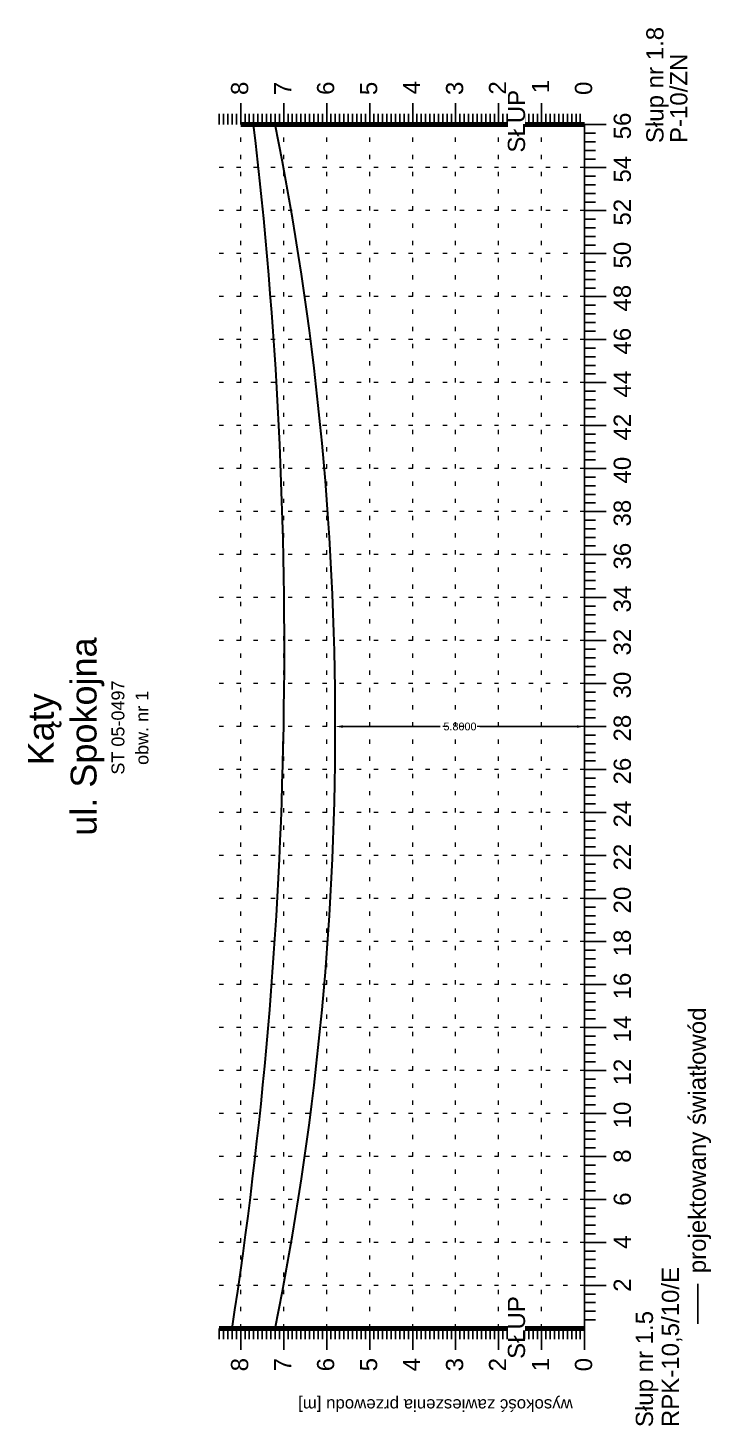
# Model space of a CAD drawing. Header units: metres. Extents: x -870 to 439, y 1328 to 1364.
# Drawn here: x -281.34 to -265.45, y 1328.14 to 1360.66 of the extents above; entities that cross this region are included whole.
import ezdxf

# ---------------------------------------------------------------- set-up
doc = ezdxf.new("R2010")
doc.units = ezdxf.units.M
doc.header["$MEASUREMENT"] = 0
doc.linetypes.add('ACAD_ISO07W100', pattern=[3, 0, -3])
doc.styles.get("Standard").update_dxf_attribs({"font": 'arial.ttf'})
doc.dimstyles.get("Standard").update_dxf_attribs({"dimtxt": 0.18, "dimasz": 0.18, "dimexe": 0.18, "dimexo": 0.0625, "dimgap": 0.09, "dimtad": 0, "dimtih": 1, "dimtoh": 1, "dimdec": 4, "dimzin": 0, "dimdsep": 46, "dimtxsty": 'Standard', "dimcen": 0.09, "dimadec": 0, "dimazin": 0, "dimtfac": 1, "dimtdec": 4, "dimtofl": 0, "dimtmove": 0, "dimatfit": 3, "dimfxl": 1, "dimtolj": 1, "dimtzin": 0, "dimarcsym": 0})

# ---------------------------------------------------------------- blocks, each defined once
blk = doc.blocks.new('*D29')
at = {"color": 0, "lineweight": -2}
for p, q in [((-274.188, 1344.344), (-274.188, 1344.227)), ((-274.008, 1344.407), (-271.752, 1344.407)), ((-268.568, 1344.407), (-270.825, 1344.407)), ((-268.388, 1333.069), (-268.388, 1344.587))]:
    blk.add_line(p, q, dxfattribs=at)
at = {"color": 0}
for points in [[(-274.008, 1344.437), (-274.008, 1344.377), (-274.188, 1344.407)], [(-268.568, 1344.377), (-268.568, 1344.437), (-268.388, 1344.407)]]:
    blk.add_solid(points, dxfattribs=at)
at = {"layer": 'Defpoints', "color": 0}
for p in [(-274.188, 1344.407), (-268.388, 1344.407), (-268.388, 1333.007)]:
    blk.add_point(p, dxfattribs=at)
at = {"color": 0, "lineweight": 25, "insert": (-271.288, 1344.407), "char_height": 0.18, "attachment_point": 5}
blk.add_mtext('\\A1;5.8000', dxfattribs=at)

msp = doc.modelspace()

# ---------------------------------------------------------------- linework, layer by layer
for p, q in [((-276.88843, 1358.40667), (-276.88843, 1358.65667)), ((-276.78843, 1358.40667), (-276.78843, 1358.65667)), ((-276.68843, 1358.40667), (-276.68843, 1358.65667)), ((-276.58843, 1358.40667), (-276.58843, 1358.65667)), ((-276.48843, 1358.40667), (-276.48843, 1358.65667)), ((-276.38843, 1358.40667), (-276.38843, 1358.90667)), ((-276.38843, 1358.40667), (-276.38843, 1358.90667)), ((-276.28843, 1358.40667), (-276.28843, 1358.65667)), ((-276.18843, 1358.40667), (-276.18843, 1358.65667)), ((-276.08843, 1358.40667), (-276.08843, 1358.65667)), ((-275.98843, 1358.40667), (-275.98843, 1358.65667)), ((-275.88843, 1358.40667), (-275.88843, 1358.65667)), ((-275.78843, 1358.40667), (-275.78843, 1358.65667)), ((-275.68843, 1358.40667), (-275.68843, 1358.65667)), ((-275.58843, 1358.40667), (-275.58843, 1358.65667)), ((-275.48843, 1358.40667), (-275.48843, 1358.65667)), ((-275.38843, 1358.40667), (-275.38843, 1358.90667)), ((-275.38843, 1358.40667), (-275.38843, 1358.90667)), ((-275.28843, 1358.40667), (-275.28843, 1358.65667)), ((-275.18843, 1358.40667), (-275.18843, 1358.65667)), ((-275.08843, 1358.40667), (-275.08843, 1358.65667)), ((-274.98843, 1358.40667), (-274.98843, 1358.65667)), ((-274.88843, 1358.40667), (-274.88843, 1358.65667)), ((-274.78843, 1358.40667), (-274.78843, 1358.65667)), ((-274.68843, 1358.40667), (-274.68843, 1358.65667)), ((-274.58843, 1358.40667), (-274.58843, 1358.65667)), ((-274.48843, 1358.40667), (-274.48843, 1358.65667)), ((-274.38843, 1358.40667), (-274.38843, 1358.90667)), ((-274.38843, 1358.40667), (-274.38843, 1358.90667)), ((-274.28843, 1358.40667), (-274.28843, 1358.65667)), ((-274.18843, 1358.40667), (-274.18843, 1358.65667)), ((-274.08843, 1358.40667), (-274.08843, 1358.65667)), ((-273.98843, 1358.40667), (-273.98843, 1358.65667)), ((-273.88843, 1358.40667), (-273.88843, 1358.65667)), ((-273.78843, 1358.40667), (-273.78843, 1358.65667)), ((-273.68843, 1358.40667), (-273.68843, 1358.65667)), ((-273.58843, 1358.40667), (-273.58843, 1358.65667)), ((-273.48843, 1358.40667), (-273.48843, 1358.65667)), ((-273.38843, 1358.40667), (-273.38843, 1358.90667)), ((-273.38843, 1358.40667), (-273.38843, 1358.90667)), ((-273.28843, 1358.40667), (-273.28843, 1358.65667)), ((-273.18843, 1358.40667), (-273.18843, 1358.65667)), ((-273.08843, 1358.40667), (-273.08843, 1358.65667)), ((-272.98843, 1358.40667), (-272.98843, 1358.65667)), ((-272.88843, 1358.40667), (-272.88843, 1358.65667)), ((-272.78843, 1358.40667), (-272.78843, 1358.65667)), ((-272.68843, 1358.40667), (-272.68843, 1358.65667)), ((-272.58843, 1358.40667), (-272.58843, 1358.65667)), ((-272.48843, 1358.40667), (-272.48843, 1358.65667)), ((-272.38843, 1358.40667), (-272.38843, 1358.90667)), ((-272.38843, 1358.40667), (-272.38843, 1358.90667)), ((-272.28843, 1358.40667), (-272.28843, 1358.65667)), ((-272.18843, 1358.40667), (-272.18843, 1358.65667)), ((-272.08843, 1358.40667), (-272.08843, 1358.65667)), ((-271.98843, 1358.40667), (-271.98843, 1358.65667)), ((-271.88843, 1358.40667), (-271.88843, 1358.65667)), ((-271.78843, 1358.40667), (-271.78843, 1358.65667)), ((-271.68843, 1358.40667), (-271.68843, 1358.65667)), ((-271.58843, 1358.40667), (-271.58843, 1358.65667)), ((-271.48843, 1358.40667), (-271.48843, 1358.65667)), ((-271.38843, 1358.40667), (-271.38843, 1358.90667)), ((-271.38843, 1358.40667), (-271.38843, 1358.90667)), ((-271.28843, 1358.40667), (-271.28843, 1358.65667)), ((-271.18843, 1358.40667), (-271.18843, 1358.65667)), ((-271.08843, 1358.40667), (-271.08843, 1358.65667)), ((-270.98843, 1358.40667), (-270.98843, 1358.65667)), ((-270.88843, 1358.40667), (-270.88843, 1358.65667)), ((-270.78843, 1358.40667), (-270.78843, 1358.65667)), ((-270.68843, 1358.40667), (-270.68843, 1358.65667)), ((-270.58843, 1358.40667), (-270.58843, 1358.65667)), ((-270.48843, 1358.40667), (-270.48843, 1358.65667)), ((-270.38843, 1358.40667), (-270.38843, 1358.90667)), ((-270.38843, 1358.40667), (-270.38843, 1358.90667)), ((-270.28843, 1358.40667), (-270.28843, 1358.65667)), ((-270.18843, 1358.40667), (-270.18843, 1358.65667)), ((-270.08843, 1358.40667), (-270.08843, 1358.65667)), ((-269.98843, 1358.40667), (-269.98843, 1358.65667)), ((-269.88843, 1358.40667), (-269.88843, 1358.65667)), ((-269.78843, 1358.40667), (-269.78843, 1358.65667)), ((-269.68843, 1358.40667), (-269.68843, 1358.65667)), ((-269.58843, 1358.40667), (-269.58843, 1358.65667)), ((-269.48843, 1358.40667), (-269.48843, 1358.65667)), ((-269.38843, 1358.40667), (-269.38843, 1358.90667)), ((-269.38843, 1358.40667), (-269.38843, 1358.90667)), ((-269.28843, 1358.40667), (-269.28843, 1358.65667)), ((-269.18843, 1358.40667), (-269.18843, 1358.65667)), ((-269.08843, 1358.40667), (-269.08843, 1358.65667)), ((-268.98843, 1358.40667), (-268.98843, 1358.65667)), ((-268.88843, 1358.40667), (-268.88843, 1358.65667)), ((-268.78843, 1358.40667), (-268.78843, 1358.65667)), ((-268.68843, 1358.40667), (-268.68843, 1358.65667)), ((-268.58843, 1358.40667), (-268.58843, 1358.65667)), ((-268.48843, 1358.40667), (-268.48843, 1358.65667)), ((-276.38843, 1358.40667), (-268.38843, 1358.40667)), ((-268.38843, 1358.40667), (-267.88843, 1358.40667)), ((-268.38843, 1358.20667), (-268.13843, 1358.20667)), ((-268.38843, 1357.90667), (-268.38843, 1358.15667)), ((-268.38843, 1358.00667), (-268.13843, 1358.00667)), ((-268.38843, 1357.80667), (-268.13843, 1357.80667)), ((-268.38843, 1357.80667), (-268.13843, 1357.80667)), ((-268.38843, 1357.60667), (-268.13843, 1357.60667)), ((-268.38843, 1357.60667), (-268.13843, 1357.60667)), ((-268.38843, 1357.40667), (-267.88843, 1357.40667)), ((-268.38843, 1357.20667), (-268.13843, 1357.20667)), ((-268.38843, 1357.00667), (-268.13843, 1357.00667)), ((-268.38843, 1330.40667), (-268.38843, 1356.90667)), ((-268.38843, 1356.80667), (-268.13843, 1356.80667)), ((-268.38843, 1356.60667), (-268.13843, 1356.60667)), ((-268.38843, 1356.40667), (-267.88843, 1356.40667)), ((-268.38843, 1356.40667), (-267.88843, 1356.40667)), ((-268.38843, 1356.20667), (-268.13843, 1356.20667)), ((-268.38843, 1356.00667), (-268.13843, 1356.00667)), ((-268.38843, 1355.80667), (-268.13843, 1355.80667)), ((-268.38843, 1355.60667), (-268.13843, 1355.60667)), ((-268.38843, 1354.90667), (-268.38843, 1355.40667)), ((-268.38843, 1355.40667), (-267.88843, 1355.40667)), ((-268.38843, 1355.40667), (-267.88843, 1355.40667)), ((-268.38843, 1355.20667), (-268.13843, 1355.20667)), ((-268.38843, 1355.00667), (-268.13843, 1355.00667)), ((-268.38843, 1354.80667), (-268.13843, 1354.80667)), ((-268.38843, 1354.60667), (-268.13843, 1354.60667)), ((-268.38843, 1354.40667), (-267.88843, 1354.40667)), ((-268.38843, 1354.40667), (-267.88843, 1354.40667)), ((-268.38843, 1354.20667), (-268.13843, 1354.20667)), ((-268.38843, 1354.00667), (-268.13843, 1354.00667)), ((-268.38843, 1353.80667), (-268.13843, 1353.80667)), ((-268.38843, 1353.60667), (-268.13843, 1353.60667)), ((-268.38843, 1353.40667), (-267.88843, 1353.40667)), ((-268.38843, 1353.40667), (-267.88843, 1353.40667)), ((-268.38843, 1353.20667), (-268.13843, 1353.20667)), ((-268.38843, 1353.00667), (-268.13843, 1353.00667)), ((-268.38843, 1352.80667), (-268.13843, 1352.80667)), ((-268.38843, 1352.60667), (-268.13843, 1352.60667)), ((-268.38843, 1352.40667), (-267.88843, 1352.40667)), ((-268.38843, 1352.40667), (-267.88843, 1352.40667)), ((-268.38843, 1352.20667), (-268.13843, 1352.20667)), ((-268.38843, 1352.00667), (-268.13843, 1352.00667)), ((-268.38843, 1351.80667), (-268.13843, 1351.80667)), ((-268.38843, 1351.60667), (-268.13843, 1351.60667)), ((-268.38843, 1351.40667), (-267.88843, 1351.40667)), ((-268.38843, 1351.40667), (-267.88843, 1351.40667)), ((-268.38843, 1351.20667), (-268.13843, 1351.20667)), ((-268.38843, 1351.00667), (-268.13843, 1351.00667)), ((-268.38843, 1350.80667), (-268.13843, 1350.80667)), ((-268.38843, 1350.60667), (-268.13843, 1350.60667)), ((-268.38843, 1350.40667), (-267.88843, 1350.40667)), ((-268.38843, 1350.40667), (-267.88843, 1350.40667)), ((-268.38843, 1350.20667), (-268.13843, 1350.20667)), ((-268.38843, 1350.00667), (-268.13843, 1350.00667)), ((-268.38843, 1349.80667), (-268.13843, 1349.80667)), ((-268.38843, 1349.60667), (-268.13843, 1349.60667)), ((-268.38843, 1349.40667), (-267.88843, 1349.40667)), ((-268.38843, 1349.40667), (-267.88843, 1349.40667)), ((-268.38843, 1349.20667), (-268.13843, 1349.20667)), ((-268.38843, 1349.00667), (-268.13843, 1349.00667)), ((-268.38843, 1348.80667), (-268.13843, 1348.80667)), ((-268.38843, 1348.60667), (-268.13843, 1348.60667)), ((-268.38843, 1348.40667), (-267.88843, 1348.40667)), ((-268.38843, 1348.20667), (-268.13843, 1348.20667)), ((-268.38843, 1348.00667), (-268.13843, 1348.00667)), ((-268.38843, 1347.80667), (-268.13843, 1347.80667)), ((-268.38843, 1347.60667), (-268.13843, 1347.60667)), ((-268.38843, 1347.40667), (-267.88843, 1347.40667)), ((-268.38843, 1347.20667), (-268.13843, 1347.20667)), ((-268.38843, 1347.00667), (-268.13843, 1347.00667)), ((-268.38843, 1346.80667), (-268.13843, 1346.80667)), ((-268.38843, 1346.60667), (-268.13843, 1346.60667)), ((-268.38843, 1346.40667), (-267.88843, 1346.40667)), ((-268.38843, 1346.20667), (-268.13843, 1346.20667)), ((-268.38843, 1346.00667), (-268.13843, 1346.00667)), ((-268.38843, 1345.80667), (-268.13843, 1345.80667)), ((-268.38843, 1345.60667), (-268.13843, 1345.60667)), ((-268.38843, 1345.40667), (-267.88843, 1345.40667)), ((-268.38843, 1345.20667), (-268.13843, 1345.20667)), ((-268.38843, 1345.00667), (-268.13843, 1345.00667)), ((-268.38843, 1344.80667), (-268.13843, 1344.80667)), ((-268.38843, 1344.60667), (-268.13843, 1344.60667)), ((-268.38843, 1344.40667), (-267.88843, 1344.40667)), ((-268.38843, 1344.20667), (-268.13843, 1344.20667)), ((-268.38843, 1344.00667), (-268.13843, 1344.00667)), ((-268.38843, 1343.80667), (-268.13843, 1343.80667)), ((-268.38843, 1343.60667), (-268.13843, 1343.60667)), ((-268.38843, 1343.40667), (-267.88843, 1343.40667)), ((-268.38843, 1343.20667), (-268.13843, 1343.20667)), ((-268.38843, 1343.00667), (-268.13843, 1343.00667)), ((-268.38843, 1342.80667), (-268.13843, 1342.80667)), ((-268.38843, 1342.60667), (-268.13843, 1342.60667)), ((-268.38843, 1342.40667), (-267.88843, 1342.40667)), ((-268.38843, 1342.20667), (-268.13843, 1342.20667)), ((-268.38843, 1342.00667), (-268.13843, 1342.00667)), ((-268.38843, 1341.80667), (-268.13843, 1341.80667)), ((-268.38843, 1341.60667), (-268.13843, 1341.60667)), ((-268.38843, 1341.40667), (-267.88843, 1341.40667)), ((-268.38843, 1341.20667), (-268.13843, 1341.20667)), ((-268.38843, 1341.00667), (-268.13843, 1341.00667)), ((-268.38843, 1340.80667), (-268.13843, 1340.80667)), ((-268.38843, 1340.60667), (-268.13843, 1340.60667)), ((-268.38843, 1340.40667), (-267.88843, 1340.40667)), ((-268.38843, 1340.20667), (-268.13843, 1340.20667)), ((-268.38843, 1340.00667), (-268.13843, 1340.00667)), ((-268.38843, 1339.80667), (-268.13843, 1339.80667)), ((-268.38843, 1339.60667), (-268.13843, 1339.60667)), ((-268.38843, 1339.40667), (-267.88843, 1339.40667)), ((-268.38843, 1339.20667), (-268.13843, 1339.20667)), ((-268.38843, 1339.00667), (-268.13843, 1339.00667)), ((-268.38843, 1338.80667), (-268.13843, 1338.80667)), ((-268.38843, 1338.60667), (-268.13843, 1338.60667)), ((-268.38843, 1338.40667), (-267.88843, 1338.40667)), ((-268.38843, 1338.20667), (-268.13843, 1338.20667)), ((-268.38843, 1338.00667), (-268.13843, 1338.00667)), ((-268.38843, 1337.80667), (-268.13843, 1337.80667)), ((-268.38843, 1337.60667), (-268.13843, 1337.60667)), ((-268.38843, 1337.40667), (-267.88843, 1337.40667)), ((-268.38843, 1337.20667), (-268.13843, 1337.20667)), ((-268.38843, 1337.00667), (-268.13843, 1337.00667)), ((-268.38843, 1336.80667), (-268.13843, 1336.80667)), ((-268.38843, 1336.60667), (-268.13843, 1336.60667)), ((-268.38843, 1336.40667), (-267.88843, 1336.40667)), ((-268.38843, 1336.20667), (-268.13843, 1336.20667)), ((-268.38843, 1336.00667), (-268.13843, 1336.00667)), ((-268.38843, 1335.80667), (-268.13843, 1335.80667)), ((-268.38843, 1335.60667), (-268.13843, 1335.60667)), ((-268.38843, 1335.40667), (-267.88843, 1335.40667)), ((-268.38843, 1335.20667), (-268.13843, 1335.20667)), ((-268.38843, 1335.00667), (-268.13843, 1335.00667)), ((-268.38843, 1334.80667), (-268.13843, 1334.80667)), ((-268.38843, 1334.60667), (-268.13843, 1334.60667)), ((-268.38843, 1334.40667), (-267.88843, 1334.40667)), ((-268.38843, 1334.20667), (-268.13843, 1334.20667)), ((-268.38843, 1334.00667), (-268.13843, 1334.00667)), ((-268.38843, 1333.80667), (-268.13843, 1333.80667)), ((-268.38843, 1333.60667), (-268.13843, 1333.60667)), ((-268.38843, 1333.40667), (-267.88843, 1333.40667)), ((-268.38843, 1333.20667), (-268.13843, 1333.20667)), ((-268.38843, 1333.00667), (-268.13843, 1333.00667)), ((-268.38843, 1332.80667), (-268.13843, 1332.80667)), ((-268.38843, 1332.60667), (-268.13843, 1332.60667)), ((-268.38843, 1332.40667), (-267.88843, 1332.40667)), ((-268.38843, 1332.20667), (-268.13843, 1332.20667)), ((-268.38843, 1332.00667), (-268.13843, 1332.00667)), ((-268.38843, 1331.80667), (-268.13843, 1331.80667)), ((-268.38843, 1331.60667), (-268.13843, 1331.60667)), ((-268.38843, 1331.40667), (-267.88843, 1331.40667)), ((-268.38843, 1331.20667), (-268.13843, 1331.20667)), ((-268.38843, 1331.00667), (-268.13843, 1331.00667)), ((-268.38843, 1330.80667), (-268.13843, 1330.80667)), ((-276.88843, 1330.40667), (-268.38843, 1330.40667)), ((-276.88843, 1330.40667), (-276.88843, 1330.15667)), ((-276.78843, 1330.40667), (-276.78843, 1330.15667)), ((-276.68843, 1330.40667), (-276.68843, 1330.15667)), ((-276.58843, 1330.40667), (-276.58843, 1330.15667)), ((-276.48843, 1330.40667), (-276.48843, 1330.15667)), ((-276.38843, 1330.40667), (-276.38843, 1329.90667)), ((-276.38843, 1330.40667), (-276.38843, 1329.90667)), ((-276.28843, 1330.40667), (-276.28843, 1330.15667)), ((-276.18843, 1330.40667), (-276.18843, 1330.15667)), ((-276.08843, 1330.40667), (-276.08843, 1330.15667)), ((-275.98843, 1330.40667), (-275.98843, 1330.15667)), ((-275.88843, 1330.40667), (-275.88843, 1330.15667)), ((-275.78843, 1330.40667), (-275.78843, 1330.15667)), ((-275.68843, 1330.40667), (-275.68843, 1330.15667)), ((-275.58843, 1330.40667), (-275.58843, 1330.15667)), ((-275.48843, 1330.40667), (-275.48843, 1330.15667)), ((-275.38843, 1330.40667), (-275.38843, 1329.90667)), ((-275.38843, 1330.40667), (-275.38843, 1329.90667)), ((-275.28843, 1330.40667), (-275.28843, 1330.15667)), ((-275.18843, 1330.40667), (-275.18843, 1330.15667)), ((-275.08843, 1330.40667), (-275.08843, 1330.15667)), ((-274.98843, 1330.40667), (-274.98843, 1330.15667)), ((-274.88843, 1330.40667), (-274.88843, 1330.15667)), ((-274.78843, 1330.40667), (-274.78843, 1330.15667)), ((-274.68843, 1330.40667), (-274.68843, 1330.15667)), ((-274.58843, 1330.40667), (-274.58843, 1330.15667)), ((-274.48843, 1330.40667), (-274.48843, 1330.15667)), ((-274.38843, 1330.40667), (-274.38843, 1329.90667)), ((-274.38843, 1330.40667), (-274.38843, 1329.90667)), ((-274.28843, 1330.40667), (-274.28843, 1330.15667)), ((-274.18843, 1330.40667), (-274.18843, 1330.15667)), ((-274.08843, 1330.40667), (-274.08843, 1330.15667)), ((-273.98843, 1330.40667), (-273.98843, 1330.15667)), ((-273.88843, 1330.40667), (-273.88843, 1330.15667)), ((-273.78843, 1330.40667), (-273.78843, 1330.15667)), ((-273.68843, 1330.40667), (-273.68843, 1330.15667)), ((-273.58843, 1330.40667), (-273.58843, 1330.15667)), ((-273.48843, 1330.40667), (-273.48843, 1330.15667)), ((-273.38843, 1330.40667), (-273.38843, 1329.90667)), ((-273.38843, 1330.40667), (-273.38843, 1329.90667)), ((-273.28843, 1330.40667), (-273.28843, 1330.15667)), ((-273.18843, 1330.40667), (-273.18843, 1330.15667)), ((-273.08843, 1330.40667), (-273.08843, 1330.15667)), ((-272.98843, 1330.40667), (-272.98843, 1330.15667)), ((-272.88843, 1330.40667), (-272.88843, 1330.15667)), ((-272.78843, 1330.40667), (-272.78843, 1330.15667)), ((-272.68843, 1330.40667), (-272.68843, 1330.15667)), ((-272.58843, 1330.40667), (-272.58843, 1330.15667)), ((-272.48843, 1330.40667), (-272.48843, 1330.15667)), ((-272.38843, 1330.40667), (-272.38843, 1329.90667)), ((-272.38843, 1330.40667), (-272.38843, 1329.90667)), ((-272.28843, 1330.40667), (-272.28843, 1330.15667)), ((-272.18843, 1330.40667), (-272.18843, 1330.15667)), ((-272.08843, 1330.40667), (-272.08843, 1330.15667)), ((-271.98843, 1330.40667), (-271.98843, 1330.15667)), ((-271.88843, 1330.40667), (-271.88843, 1330.15667)), ((-271.78843, 1330.40667), (-271.78843, 1330.15667)), ((-271.68843, 1330.40667), (-271.68843, 1330.15667)), ((-271.58843, 1330.40667), (-271.58843, 1330.15667)), ((-271.48843, 1330.40667), (-271.48843, 1330.15667)), ((-271.38843, 1330.40667), (-271.38843, 1329.90667)), ((-271.38843, 1330.40667), (-271.38843, 1329.90667)), ((-271.28843, 1330.40667), (-271.28843, 1330.15667)), ((-271.18843, 1330.40667), (-271.18843, 1330.15667)), ((-271.08843, 1330.40667), (-271.08843, 1330.15667)), ((-270.98843, 1330.40667), (-270.98843, 1330.15667)), ((-270.88843, 1330.40667), (-270.88843, 1330.15667)), ((-270.78843, 1330.40667), (-270.78843, 1330.15667)), ((-270.68843, 1330.40667), (-270.68843, 1330.15667)), ((-270.58843, 1330.40667), (-270.58843, 1330.15667)), ((-270.48843, 1330.40667), (-270.48843, 1330.15667)), ((-270.38843, 1330.40667), (-270.38843, 1329.90667)), ((-270.38843, 1330.40667), (-270.38843, 1329.90667)), ((-270.28843, 1330.40667), (-270.28843, 1330.15667)), ((-270.18843, 1330.40667), (-270.18843, 1330.15667)), ((-270.08843, 1330.40667), (-270.08843, 1330.15667)), ((-269.98843, 1330.40667), (-269.98843, 1330.15667)), ((-269.88843, 1330.40667), (-269.88843, 1330.15667)), ((-269.78843, 1330.40667), (-269.78843, 1330.15667)), ((-269.68843, 1330.40667), (-269.68843, 1330.15667)), ((-269.58843, 1330.40667), (-269.58843, 1330.15667)), ((-269.48843, 1330.40667), (-269.48843, 1330.15667)), ((-269.38843, 1330.40667), (-269.38843, 1329.90667)), ((-269.38843, 1330.40667), (-269.38843, 1329.90667)), ((-269.28843, 1330.40667), (-269.28843, 1330.15667)), ((-269.18843, 1330.40667), (-269.18843, 1330.15667)), ((-269.08843, 1330.40667), (-269.08843, 1330.15667)), ((-268.98843, 1330.40667), (-268.98843, 1330.15667)), ((-268.88843, 1330.40667), (-268.88843, 1330.15667)), ((-268.78843, 1330.40667), (-268.78843, 1330.15667)), ((-268.68843, 1330.40667), (-268.68843, 1330.15667)), ((-268.58843, 1330.40667), (-268.58843, 1330.15667)), ((-268.48843, 1330.40667), (-268.48843, 1330.15667)), ((-268.38843, 1330.60667), (-268.13843, 1330.60667)), ((-268.38843, 1330.40667), (-268.38843, 1329.90667)), ((-268.38843, 1330.40667), (-268.38843, 1330.15667))]:
    msp.add_line(p, q)
at = {"lineweight": 100}
for p, q in [((-276.38843, 1358.40667), (-268.38843, 1358.40667)), ((-276.88843, 1330.40667), (-268.38843, 1330.40667))]:
    msp.add_line(p, q, dxfattribs=at)
at = {"linetype": 'ACAD_ISO07W100', "lineweight": 15, "ltscale": 0.1}
for p, q in [((-276.38843, 1330.40667), (-276.38843, 1358.40667)), ((-275.38843, 1330.40667), (-275.38843, 1358.40667)), ((-274.38843, 1330.40667), (-274.38843, 1358.40667)), ((-273.38843, 1330.40667), (-273.38843, 1358.40667)), ((-272.38843, 1330.40667), (-272.38843, 1358.40667)), ((-271.38843, 1330.40667), (-271.38843, 1358.40667)), ((-270.38843, 1330.40667), (-270.38843, 1358.40667)), ((-269.38843, 1330.40667), (-269.38843, 1358.40667)), ((-268.38843, 1357.40667), (-276.88843, 1357.40667)), ((-268.38843, 1356.40667), (-276.88843, 1356.40667)), ((-268.38843, 1355.40667), (-276.88843, 1355.40667)), ((-268.38843, 1354.40667), (-276.88843, 1354.40667)), ((-268.38843, 1353.40667), (-276.88843, 1353.40667)), ((-268.38843, 1352.40667), (-276.88843, 1352.40667)), ((-268.38843, 1351.40667), (-276.88843, 1351.40667)), ((-268.38843, 1350.40667), (-276.88843, 1350.40667)), ((-268.38843, 1349.40667), (-276.88843, 1349.40667)), ((-268.38843, 1348.40667), (-276.88843, 1348.40667)), ((-268.38843, 1347.40667), (-276.88843, 1347.40667)), ((-268.38843, 1346.40667), (-276.88843, 1346.40667)), ((-268.38843, 1345.40667), (-276.88843, 1345.40667)), ((-268.38843, 1344.40667), (-276.88843, 1344.40667)), ((-268.38843, 1343.40667), (-276.88843, 1343.40667)), ((-268.38843, 1342.40667), (-276.88843, 1342.40667)), ((-268.38843, 1341.40667), (-276.88843, 1341.40667)), ((-268.38843, 1340.40667), (-276.88843, 1340.40667)), ((-268.38843, 1339.40667), (-276.88843, 1339.40667)), ((-268.38843, 1338.40667), (-276.88843, 1338.40667)), ((-268.38843, 1337.40667), (-276.88843, 1337.40667)), ((-268.38843, 1336.40667), (-276.88843, 1336.40667)), ((-268.38843, 1335.40667), (-276.88843, 1335.40667)), ((-268.38843, 1334.40667), (-276.88843, 1334.40667)), ((-268.38843, 1333.40667), (-276.88843, 1333.40667)), ((-268.38843, 1332.40667), (-276.88843, 1332.40667)), ((-268.38843, 1331.40667), (-276.88843, 1331.40667))]:
    msp.add_line(p, q, dxfattribs=at)
at = {"color": 3, "lineweight": 25}
msp.add_line((-265.75821, 1330.51222), (-265.75821, 1331.4428), dxfattribs=at)
at = {"lineweight": 25}
for points in [[(-268.38843, 1356.40667), (-268.38843, 1358.40667)], [(-268.38843, 1354.40667), (-268.38843, 1354.90667)]]:
    msp.add_lwpolyline(points, dxfattribs=at)
at = {"lineweight": 30}
msp.add_arc((-379.05422, 1346.24088), 103.68202, 351.2154721, 6.7384675, dxfattribs=at)
at = {"color": 3, "lineweight": 30}
msp.add_arc((-344.88927, 1344.40667), 70.70082, 348.5789475, 11.4210525, dxfattribs=at)

# ---------------------------------------------------------------- texts
for s, height, p in [('Słup nr 1.8', 0.4, (-266.55378, 1357.97723)), ('P-10/ZN', 0.4, (-265.99883, 1357.97884)), ('8', 0.4, (-276.21434, 1359.09506)), ('7', 0.4, (-275.21434, 1359.09205)), ('6', 0.4, (-274.21434, 1359.09778)), ('5', 0.4, (-273.21434, 1359.09233)), ('4', 0.4, (-272.21434, 1359.11306)), ('3', 0.4, (-271.21434, 1359.09506)), ('2', 0.4, (-270.21434, 1359.10624)), ('1', 0.4, (-269.21434, 1359.13489)), ('0', 0.4, (-268.21434, 1359.09669)), ('56', 0.4, (-267.31276, 1358.06498)), ('54', 0.4, (-267.31276, 1357.05985)), ('52', 0.4, (-267.31276, 1356.05985)), ('50', 0.4, (-267.31276, 1355.05985)), ('48', 0.4, (-267.31276, 1354.05985)), ('46', 0.4, (-267.31276, 1353.05985)), ('44', 0.4, (-267.31276, 1352.05985)), ('42', 0.4, (-267.31276, 1351.05985)), ('40', 0.4, (-267.31276, 1350.05985)), ('38', 0.4, (-267.31276, 1349.05985)), ('36', 0.4, (-267.31276, 1348.05985)), ('34', 0.4, (-267.31276, 1347.05985)), ('32', 0.4, (-267.31276, 1346.05985)), ('ul. Spokojna', 0.6, (-279.74272, 1341.86737)), ('30', 0.4, (-267.31276, 1345.05985)), ('ST 05-0497', 0.3, (-279.09439, 1343.28791)), ('Kąty', 0.6, (-280.73751, 1343.50201)), ('obw. nr 1', 0.3, (-278.53516, 1343.51376)), ('28', 0.4, (-267.31276, 1344.05985)), ('26', 0.4, (-267.31276, 1343.05985)), ('24', 0.4, (-267.31276, 1342.05985)), ('22', 0.4, (-267.31276, 1341.05985)), ('20', 0.4, (-267.31276, 1340.05985)), ('18', 0.4, (-267.31276, 1339.05985)), ('16', 0.4, (-267.31276, 1338.05985)), ('projektowany światłowód', 0.4, (-265.56845, 1331.69156)), ('14', 0.4, (-267.31276, 1337.05985)), ('12', 0.4, (-267.31276, 1336.05985)), ('10', 0.4, (-267.31276, 1335.05985)), ('8', 0.4, (-267.31276, 1334.25985)), ('6', 0.4, (-267.31276, 1333.25985)), ('4', 0.4, (-267.31276, 1332.25985)), ('RPK-10,5/10/E', 0.4, (-266.19334, 1328.11142)), ('2', 0.4, (-267.31276, 1331.25985)), ('Słup nr 1.5', 0.4, (-266.79823, 1328.11142)), ('8', 0.4, (-276.21434, 1329.40941)), ('7', 0.4, (-275.21434, 1329.40941)), ('6', 0.4, (-274.21434, 1329.40941)), ('5', 0.4, (-273.21434, 1329.40941)), ('4', 0.4, (-272.21434, 1329.40941)), ('3', 0.4, (-271.21434, 1329.40941)), ('2', 0.4, (-270.21434, 1329.40941)), ('1', 0.4, (-269.21434, 1329.40941)), ('0', 0.4, (-268.21434, 1329.40941))]:
    msp.add_text(s, height=height, rotation=90).set_placement(p)
at = {"lineweight": 18, "insert": (-268.66338, 1328.4807), "char_height": 0.28, "attachment_point": 1, "rotation": 180, "bg_fill": 3, "box_fill_scale": 1, "bg_fill_color": 256, "bg_fill_transparency": 0}
msp.add_mtext_dynamic_manual_height_columns('wysokość zawieszenia przewodu [m]', width=9.2804774, gutter_width=2, heights=[-0.36385], dxfattribs=at)

# ---------------------------------------------------------------- dimensions: what is measured, and where the dimension line sits
at = {"lineweight": 25}
dim = msp.add_linear_dim(base=(-268.38843, 1344.40667), p1=(-274.18843, 1344.40667), p2=(-268.38843, 1333.00667), angle=180, dimstyle='Standard', dxfattribs=at)
dim.commit()
dim.dimension.update_dxf_attribs({"geometry": '*D29', "text_midpoint": (-271.28843, 1344.40667)})

# ---------------------------------------------------------------- next in the draw order: texts
at = {"lineweight": 18, "char_height": 0.4, "attachment_point": 1, "rotation": 90, "bg_fill": 3, "box_fill_scale": 1, "bg_fill_color": 256, "bg_fill_transparency": 0}
for insert in [(-270.17464, 1357.75574), (-270.17464, 1329.69856)]:
    msp.add_mtext_dynamic_manual_height_columns('SŁUP', width=1.5368437, gutter_width=2, heights=[-0.41364], dxfattribs=dict(at, insert=insert))

doc.saveas('drawing.dxf')
